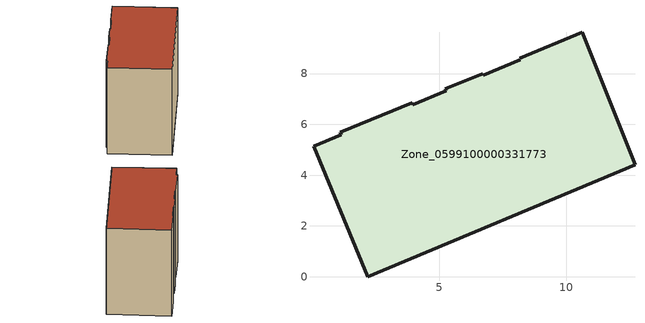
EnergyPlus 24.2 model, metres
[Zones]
Zone_0599100000331773
 floor ground (C_G): 1.1,5.69 3.92,6.85 3.96,6.77 5.27,7.32 5.23,7.4 6.7,8 6.73,7.93 8.18,8.54 8.16,8.61 10.63,9.63 12.7,4.42 2.17,0 0.04,5.13 1.14,5.59 z3.78
 wall outside (C_F): 12.7,4.42 10.63,9.63 8.16,8.61 8.18,8.54 6.73,7.93 6.7,8 5.23,7.4 5.27,7.32 3.96,6.77 3.92,6.85 1.1,5.69 1.14,5.59 0.04,5.13 2.17,0 12.7,4.42 z3.78:12.03
 roof outside (C_R): 5.27,7.32 3.96,6.77 3.92,6.85 1.1,5.69 1.14,5.59 0.04,5.13 2.17,0 12.7,4.42 10.63,9.63 8.16,8.61 8.18,8.54 6.73,7.93 6.7,8 5.23,7.4 z12.03
[BUILDING]
Pand.0599100000331773: North Axis=0; Terrain=City; Loads Convergence Tolerance Value=0.04; Temperature Convergence Tolerance Value=0.4; Solar Distribution=FullExterior; Maximum Number of Warmup Days=25; Minimum Number of Warmup Days=1
[Site:Location]
Rotterdam.The.Hague.AP_ZH_NLD Design_Conditions: Latitude=51.96; Longitude=4.45; Time Zone=1; Elevation=-4.5
[SITE:GROUNDTEMPERATURE:BUILDINGSURFACE]
18, 18, 18, 18, 18, 18, 18, 18, 18, 18, 18, 18
[MATERIAL] Thermal Absorptance=0.9; Solar Absorptance=0.7; Visible Absorptance=0.7
Name | Roughness | Thickness | Conductivity | Density | Specific Heat
G.TC.1975-1991 | MediumSmooth | 0.15 | 0.288461 | 540 | 1210
F.TC.1975-1991 | Rough | 0.3 | 0.230769 | 1920 | 840
R.TC.1975-1991 | MediumRough | 0.2 | 0.153846 | 1500 | 1000
[CONSTRUCTION]
C_G: G.TC.1975-1991
C_F: F.TC.1975-1991
C_R: R.TC.1975-1991
[ZONE]
Zone_0599100000331773: Type=1; Multiplier=1; Ceiling Height=Autocalculate; Volume=Autocalculate; Floor Area=autocalculate; Part of Total Floor Area=Yes
[ZONEINFILTRATION:DESIGNFLOWRATE]
Infil_Zone_0599100000331773: Zone or ZoneList or Space or SpaceList=Zone_0599100000331773; Schedule=AlwaysOn; Design Flow Rate Calculation Method=Flow/Area; Flow Rate per Floor Area=0.003; Constant Term Coefficient=1; Temperature Term Coefficient=0; Velocity Term Coefficient=0; Velocity Squared Term Coefficient=0
[HVACTEMPLATE:ZONE:IDEALLOADSAIRSYSTEM]
Zone_0599100000331773: Maximum Heating Supply Air Temperature=50; Minimum Cooling Supply Air Temperature=13; Maximum Heating Supply Air Humidity Ratio=0.0156; Minimum Cooling Supply Air Humidity Ratio=0.0077; Heating Limit=NoLimit; Cooling Limit=NoLimit; Dehumidification Control Type=ConstantSensibleHeatRatio; Cooling Sensible Heat Ratio=0.7; Dehumidification Setpoint=60; Humidification Control Type=None; Humidification Setpoint=30; Outdoor Air Method=None; Outdoor Air Flow Rate per Person=0.00944; Outdoor Air Flow Rate per Zone Floor Area=0; Outdoor Air Flow Rate per Zone=0; Demand Controlled Ventilation Type=None; Outdoor Air Economizer Type=NoEconomizer; Heat Recovery Type=None; Sensible Heat Recovery Effectiveness=0.7; Latent Heat Recovery Effectiveness=0.65
[ZONECONTROL:THERMOSTAT]
ThermostatControl_Zone_0599100000331773: Zone or ZoneList=Zone_0599100000331773; Control Type Schedule=DualSetpointControlType; Control 1=Thermostat_Zone_0599100000331773; Temperature Difference Between Cutout And Setpoint=0
[THERMOSTATSETPOINT:DUALSETPOINT]
Thermostat_Zone_0599100000331773: Heating Setpoint Temperature Schedule=HeatingSetpoint_Zone_0599100000331773; Cooling Setpoint Temperature Schedule=CoolingSetpoint_Zone_0599100000331773
[SCHEDULE:COMPACT]
HeatingSetpoint_Zone_0599100000331773: Through: 12/31, For: AllDays, Until: 24:00, 21
CoolingSetpoint_Zone_0599100000331773: Through: 12/31, For: AllDays, Until: 24:00, 24
DualSetpointControlType: Through: 12/31, For: AllDays, Until: 24:00, 4
AlwaysOn: Through: 12/31, For: AllDays, Until: 24:00, 1
